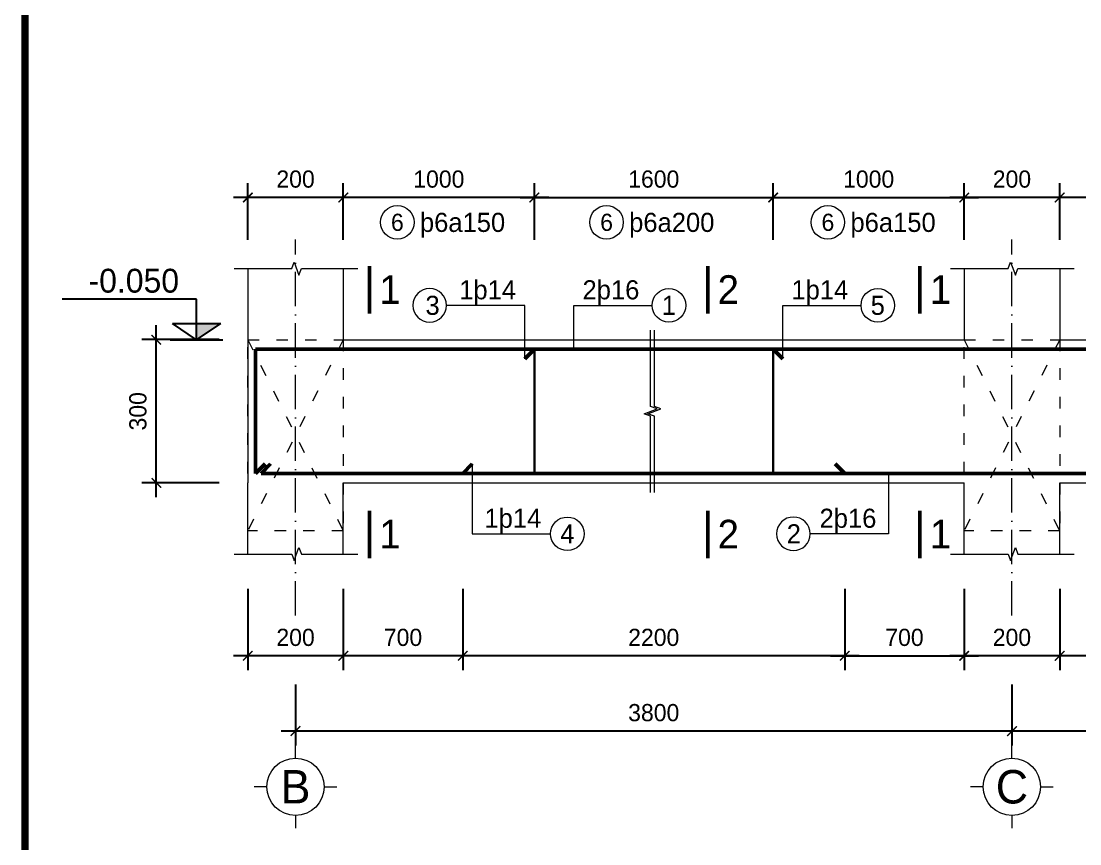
# Model space of a CAD drawing. Header units: inches. Extents: x 566748 to 757280, y 592180 to 740680.
# Drawn here: x 610508 to 621592, y 692711 to 701323 of the extents above; entities that cross this region are included whole.
import ezdxf
from ezdxf.enums import TextEntityAlignment as Align

# ---------------------------------------------------------------- set-up
doc = ezdxf.new("R2010")
doc.units = ezdxf.units.IN
doc.header["$MEASUREMENT"] = 0
doc.linetypes.add('ACAD_ISO03W100', pattern=[30, 12, -18])
doc.linetypes.add('ACAD_ISO10W100', pattern=[18, 12, -3, 0, -3])
doc.layers.add('LAYER7', color=7, linetype='Continuous')
doc.layers.add('TEXT', color=4, linetype='Continuous')
for name, color, linetype, lineweight in [('NET CB', 2, 'Continuous', 20), ('NET GHI CHU', 7, 'Continuous', 13), ('NET KICH THUOC', 9, 'Continuous', 13), ('NET THEP DAI', 3, 'Continuous', 30), ('NET THEP DOC', 1, 'Continuous', 50), ('NET TRUC', 8, 'ACAD_ISO10W100', 9)]:
    doc.layers.add(name, color=color, linetype=linetype, lineweight=lineweight)
doc.styles.add('A2', font='Fonts5.ttf', dxfattribs={"height": 600})
doc.styles.add('HELVE-KT', font='VHELVEN0.TTF')
doc.styles.add('ISO', font='Fonts5.ttf')
doc.styles.add('NHIEN', font='Fonts5.ttf', dxfattribs={"height": 0.2})
doc.styles.add('TEXT', font='Fonts5.ttf')
doc.styles.add('VNIHELVE', font='Fonts5.ttf', dxfattribs={"height": 180})
doc.dimstyles.new('M 1-20', dxfattribs={"dimscale": 100, "dimtxt": 2, "dimasz": 1, "dimexe": 1.5, "dimexo": 3, "dimgap": 1, "dimtad": 1, "dimdec": 0, "dimlfac": 0.2, "dimtxsty": 'VNIHELVE', "dimblk": 'ARCHTICK', "dimcen": 2.5, "dimdle": 1.5, "dimclrd": 256, "dimclre": 256, "dimclrt": 256, "dimadec": 0, "dimazin": 0, "dimtfac": 1, "dimtdec": 0, "dimtix": 1, "dimtmove": 0, "dimatfit": 3, "dimldrblk": 'ARCHTICK', "dimfxl": 7, "dimfxlon": 1, "dimarcsym": 1})

# ---------------------------------------------------------------- blocks, each defined once
blk = doc.blocks.new('_ArchTick')
at = {"color": 0, "linetype": 'ByBlock', "const_width": 0.15}
blk.add_lwpolyline([(-0.5, -0.5), (0.5, 0.5)], dxfattribs=at)
blk = doc.blocks.new('*D74')
at = {"layer": 'Defpoints', "color": 0}
for p in [(612881, 699477), (612881, 698733), (613881, 698733)]:
    blk.add_point(p, dxfattribs=at)
at = {"layer": 'NET KICH THUOC', "lineweight": -2}
for p, q in [((612881, 699033), (612881, 699627)), ((613881, 699033), (613881, 699627)), ((614031, 699477), (612731, 699477))]:
    blk.add_line(p, q, dxfattribs=at)
at = {"layer": 'NET KICH THUOC', "lineweight": -2, "xscale": 100, "yscale": 100, "zscale": 100, "rotation": 180}
blk.add_blockref('_ArchTick', (612881, 699477), dxfattribs=at)
at = {"layer": 'NET KICH THUOC', "lineweight": -2, "xscale": 100, "yscale": 100, "zscale": 100}
blk.add_blockref('_ArchTick', (613881, 699477), dxfattribs=at)
at = {"layer": 'NET KICH THUOC', "insert": (613381, 699669), "char_height": 180, "attachment_point": 5, "style": 'VNIHELVE'}
blk.add_mtext('200', dxfattribs=at)
blk = doc.blocks.new('*D75')
at = {"layer": 'Defpoints', "color": 0}
for p in [(612881, 695745), (613881, 695745), (612881, 694679)]:
    blk.add_point(p, dxfattribs=at)
at = {"layer": 'NET KICH THUOC', "lineweight": -2}
for p, q in [((612881, 695379), (612881, 694529)), ((613881, 695379), (613881, 694529)), ((614031, 694679), (612731, 694679))]:
    blk.add_line(p, q, dxfattribs=at)
at = {"layer": 'NET KICH THUOC', "lineweight": -2, "xscale": 100, "yscale": 100, "zscale": 100, "rotation": 180}
blk.add_blockref('_ArchTick', (612881, 694679), dxfattribs=at)
at = {"layer": 'NET KICH THUOC', "lineweight": -2, "xscale": 100, "yscale": 100, "zscale": 100}
blk.add_blockref('_ArchTick', (613881, 694679), dxfattribs=at)
at = {"layer": 'NET KICH THUOC', "insert": (613381, 694871), "char_height": 180, "attachment_point": 5, "style": 'VNIHELVE'}
blk.add_mtext('200', dxfattribs=at)
blk = doc.blocks.new('*D76')
at = {"layer": 'Defpoints', "color": 0}
for p in [(620381, 699477), (620381, 698733), (621381, 698733)]:
    blk.add_point(p, dxfattribs=at)
at = {"layer": 'NET KICH THUOC', "lineweight": -2}
for p, q in [((620381, 699033), (620381, 699627)), ((621381, 699033), (621381, 699627)), ((621531, 699477), (620231, 699477))]:
    blk.add_line(p, q, dxfattribs=at)
at = {"layer": 'NET KICH THUOC', "lineweight": -2, "xscale": 100, "yscale": 100, "zscale": 100, "rotation": 180}
blk.add_blockref('_ArchTick', (620381, 699477), dxfattribs=at)
at = {"layer": 'NET KICH THUOC', "lineweight": -2, "xscale": 100, "yscale": 100, "zscale": 100}
blk.add_blockref('_ArchTick', (621381, 699477), dxfattribs=at)
at = {"layer": 'NET KICH THUOC', "insert": (620881, 699669), "char_height": 180, "attachment_point": 5, "style": 'VNIHELVE'}
blk.add_mtext('200', dxfattribs=at)
blk = doc.blocks.new('*D77')
at = {"layer": 'Defpoints', "color": 0}
for p in [(613381, 694679), (620881, 694679), (613381, 693891)]:
    blk.add_point(p, dxfattribs=at)
at = {"layer": 'NET KICH THUOC', "lineweight": -2}
for p, q in [((613381, 694379), (613381, 693741)), ((620881, 694379), (620881, 693741)), ((621031, 693891), (613231, 693891))]:
    blk.add_line(p, q, dxfattribs=at)
at = {"layer": 'NET KICH THUOC', "lineweight": -2, "xscale": 100, "yscale": 100, "zscale": 100, "rotation": 180}
blk.add_blockref('_ArchTick', (613381, 693891), dxfattribs=at)
at = {"layer": 'NET KICH THUOC', "lineweight": -2, "xscale": 100, "yscale": 100, "zscale": 100}
blk.add_blockref('_ArchTick', (620881, 693891), dxfattribs=at)
at = {"layer": 'NET KICH THUOC', "insert": (617131, 694083), "char_height": 180, "attachment_point": 5, "style": 'VNIHELVE'}
blk.add_mtext('3800', dxfattribs=at)
blk = doc.blocks.new('*D78')
at = {"layer": 'Defpoints', "color": 0}
for p in [(620381, 695745), (621381, 695745), (620381, 694679)]:
    blk.add_point(p, dxfattribs=at)
at = {"layer": 'NET KICH THUOC', "lineweight": -2}
for p, q in [((620381, 695379), (620381, 694529)), ((621381, 695379), (621381, 694529)), ((621531, 694679), (620231, 694679))]:
    blk.add_line(p, q, dxfattribs=at)
at = {"layer": 'NET KICH THUOC', "lineweight": -2, "xscale": 100, "yscale": 100, "zscale": 100, "rotation": 180}
blk.add_blockref('_ArchTick', (620381, 694679), dxfattribs=at)
at = {"layer": 'NET KICH THUOC', "lineweight": -2, "xscale": 100, "yscale": 100, "zscale": 100}
blk.add_blockref('_ArchTick', (621381, 694679), dxfattribs=at)
at = {"layer": 'NET KICH THUOC', "insert": (620881, 694871), "char_height": 180, "attachment_point": 5, "style": 'VNIHELVE'}
blk.add_mtext('200', dxfattribs=at)
blk = doc.blocks.new('*D80')
at = {"layer": 'Defpoints', "color": 0}
for p in [(620881, 694679), (628381, 694679), (620881, 693891)]:
    blk.add_point(p, dxfattribs=at)
at = {"layer": 'NET KICH THUOC', "lineweight": -2}
for p, q in [((620881, 694379), (620881, 693741)), ((628381, 694379), (628381, 693741)), ((628531, 693891), (620731, 693891))]:
    blk.add_line(p, q, dxfattribs=at)
at = {"layer": 'NET KICH THUOC', "lineweight": -2, "xscale": 100, "yscale": 100, "zscale": 100, "rotation": 180}
blk.add_blockref('_ArchTick', (620881, 693891), dxfattribs=at)
at = {"layer": 'NET KICH THUOC', "lineweight": -2, "xscale": 100, "yscale": 100, "zscale": 100}
blk.add_blockref('_ArchTick', (628381, 693891), dxfattribs=at)
at = {"layer": 'NET KICH THUOC', "insert": (624631, 694083), "char_height": 180, "attachment_point": 5, "style": 'VNIHELVE'}
blk.add_mtext('3800', dxfattribs=at)
blk = doc.blocks.new('TRUC')
at = {"layer": 'NET GHI CHU'}
for p, q in [((-228.0773, -72.5415), (-228.0773, -72.4415)), ((-228.3023, -72.7665), (-228.4023, -72.7665)), ((-227.8523, -72.7665), (-227.7523, -72.7665)), ((-228.0773, -72.9915), (-228.0773, -73.0915))]:
    blk.add_line(p, q, dxfattribs=at)
blk.add_circle((-228.0773, -72.7665), 0.225, dxfattribs=at)
at = {"layer": 'NET GHI CHU', "style": 'HELVE-KT'}
blk.add_attdef('A', text='', height=0.3, dxfattribs=at).set_placement((-228.0773, -72.7665), align=Align.MIDDLE_CENTER)
blk = doc.blocks.new('*D85')
at = {"layer": 'Defpoints', "color": 0}
for p in [(620381, 699477), (620381, 698733), (621381, 698733)]:
    blk.add_point(p, dxfattribs=at)
at = {"layer": 'NET KICH THUOC', "lineweight": -2}
for p, q in [((620381, 699033), (620381, 699627)), ((621381, 699033), (621381, 699627)), ((621531, 699477), (620231, 699477))]:
    blk.add_line(p, q, dxfattribs=at)
at = {"layer": 'NET KICH THUOC', "lineweight": -2, "xscale": 100, "yscale": 100, "zscale": 100, "rotation": 180}
blk.add_blockref('_ArchTick', (620381, 699477), dxfattribs=at)
at = {"layer": 'NET KICH THUOC', "lineweight": -2, "xscale": 100, "yscale": 100, "zscale": 100}
blk.add_blockref('_ArchTick', (621381, 699477), dxfattribs=at)
at = {"layer": 'NET KICH THUOC', "insert": (620881, 699669), "char_height": 180, "attachment_point": 5, "style": 'VNIHELVE'}
blk.add_mtext('200', dxfattribs=at)
blk = doc.blocks.new('*D89')
at = {"layer": 'Defpoints', "color": 0}
for p in [(615131, 696589), (613881, 695379), (613881, 694679)]:
    blk.add_point(p, dxfattribs=at)
at = {"layer": 'NET KICH THUOC', "lineweight": -2}
for p, q in [((615131, 695379), (615131, 694529)), ((613881, 695079), (613881, 694529)), ((615281, 694679), (613731, 694679))]:
    blk.add_line(p, q, dxfattribs=at)
at = {"layer": 'NET KICH THUOC', "lineweight": -2, "xscale": 100, "yscale": 100, "zscale": 100, "rotation": 180}
blk.add_blockref('_ArchTick', (613881, 694679), dxfattribs=at)
at = {"layer": 'NET KICH THUOC', "lineweight": -2, "xscale": 100, "yscale": 100, "zscale": 100}
blk.add_blockref('_ArchTick', (615131, 694679), dxfattribs=at)
at = {"layer": 'NET KICH THUOC', "insert": (614506, 694871), "char_height": 180, "attachment_point": 5, "style": 'VNIHELVE'}
blk.add_mtext('700', dxfattribs=at)
blk = doc.blocks.new('*D96')
at = {"layer": 'Defpoints', "color": 0}
for p in [(621381, 699477), (621381, 698733), (623381, 698733)]:
    blk.add_point(p, dxfattribs=at)
at = {"layer": 'NET KICH THUOC', "lineweight": -2}
for p, q in [((621381, 699033), (621381, 699627)), ((623381, 699033), (623381, 699627)), ((623531, 699477), (621231, 699477))]:
    blk.add_line(p, q, dxfattribs=at)
at = {"layer": 'NET KICH THUOC', "lineweight": -2, "xscale": 100, "yscale": 100, "zscale": 100, "rotation": 180}
blk.add_blockref('_ArchTick', (621381, 699477), dxfattribs=at)
at = {"layer": 'NET KICH THUOC', "lineweight": -2, "xscale": 100, "yscale": 100, "zscale": 100}
blk.add_blockref('_ArchTick', (623381, 699477), dxfattribs=at)
at = {"layer": 'NET KICH THUOC', "insert": (622381, 699669), "char_height": 180, "attachment_point": 5, "style": 'VNIHELVE'}
blk.add_mtext('1000', dxfattribs=at)
blk = doc.blocks.new('DS THEP')
blk.add_circle((220, 0), 220)
at = {"style": 'A2'}
blk.add_attdef('ENTER', text='', height=250, dxfattribs=at).set_placement((220, 0), align=Align.MIDDLE_CENTER)
blk = doc.blocks.new('*D99')
at = {"layer": 'Defpoints', "color": 0}
for p in [(613881, 699477), (613881, 698733), (615881, 698733)]:
    blk.add_point(p, dxfattribs=at)
at = {"layer": 'NET KICH THUOC', "lineweight": -2}
for p, q in [((613881, 699033), (613881, 699627)), ((615881, 699033), (615881, 699627)), ((616031, 699477), (613731, 699477))]:
    blk.add_line(p, q, dxfattribs=at)
at = {"layer": 'NET KICH THUOC', "lineweight": -2, "xscale": 100, "yscale": 100, "zscale": 100, "rotation": 180}
blk.add_blockref('_ArchTick', (613881, 699477), dxfattribs=at)
at = {"layer": 'NET KICH THUOC', "lineweight": -2, "xscale": 100, "yscale": 100, "zscale": 100}
blk.add_blockref('_ArchTick', (615881, 699477), dxfattribs=at)
at = {"layer": 'NET KICH THUOC', "insert": (614881, 699669), "char_height": 180, "attachment_point": 5, "style": 'VNIHELVE'}
blk.add_mtext('1000', dxfattribs=at)
blk = doc.blocks.new('*D100')
at = {"layer": 'Defpoints', "color": 0}
for p in [(620381, 699477), (618381, 698733), (620381, 698733)]:
    blk.add_point(p, dxfattribs=at)
at = {"layer": 'NET KICH THUOC', "lineweight": -2}
for p, q in [((618381, 699033), (618381, 699627)), ((620381, 699033), (620381, 699627)), ((618231, 699477), (620531, 699477))]:
    blk.add_line(p, q, dxfattribs=at)
at = {"layer": 'NET KICH THUOC', "lineweight": -2, "xscale": 100, "yscale": 100, "zscale": 100, "rotation": 180}
blk.add_blockref('_ArchTick', (618381, 699477), dxfattribs=at)
at = {"layer": 'NET KICH THUOC', "lineweight": -2, "xscale": 100, "yscale": 100, "zscale": 100}
blk.add_blockref('_ArchTick', (620381, 699477), dxfattribs=at)
at = {"layer": 'NET KICH THUOC', "insert": (619381, 699669), "char_height": 180, "attachment_point": 5, "style": 'VNIHELVE'}
blk.add_mtext('1000', dxfattribs=at)
blk = doc.blocks.new('*D101')
at = {"layer": 'Defpoints', "color": 0}
for p in [(618381, 699477), (615881, 698733), (618381, 698733)]:
    blk.add_point(p, dxfattribs=at)
at = {"layer": 'NET KICH THUOC', "lineweight": -2}
for p, q in [((615881, 699033), (615881, 699627)), ((618381, 699033), (618381, 699627)), ((615731, 699477), (618531, 699477))]:
    blk.add_line(p, q, dxfattribs=at)
at = {"layer": 'NET KICH THUOC', "lineweight": -2, "xscale": 100, "yscale": 100, "zscale": 100, "rotation": 180}
blk.add_blockref('_ArchTick', (615881, 699477), dxfattribs=at)
at = {"layer": 'NET KICH THUOC', "lineweight": -2, "xscale": 100, "yscale": 100, "zscale": 100}
blk.add_blockref('_ArchTick', (618381, 699477), dxfattribs=at)
at = {"layer": 'NET KICH THUOC', "insert": (617131, 699669), "char_height": 180, "attachment_point": 5, "style": 'VNIHELVE'}
blk.add_mtext('1600', dxfattribs=at)
blk = doc.blocks.new('MCD')
at = {"layer": 'NET GHI CHU'}
blk.add_lwpolyline([(0, 667, 50, 50, 0), (0, 0, 0, 0, 0)], format="xyseb", dxfattribs=at)
at = {"layer": 'TEXT', "linetype": 'ACAD_ISO03W100', "style": 'TEXT'}
blk.add_attdef('MCD', (139, 128), '', height=400, dxfattribs=at)
blk = doc.blocks.new('CT P')
at = {"color": 7}
for p, q in [((0, 423), (1406, 423)), ((0, 0), (0, 423)), ((0, 0), (-253, 168)), ((253, 168), (-253, 168)), ((0, 0), (253, 168))]:
    blk.add_line(p, q, dxfattribs=at)
at = {"color": 8}
blk.add_line((276, 0), (-276, 0), dxfattribs=at)
at = {"color": 7}
blk.add_solid([(0, 0), (-253, 168), (0, 168)], dxfattribs=at)
at = {"color": 7, "style": 'TEXT', "flags": 4}
blk.add_attdef('CODE', (258, 492), '', height=250, dxfattribs=at)
blk = doc.blocks.new('*D102')
at = {"layer": 'Defpoints', "color": 0}
for p in [(611923, 697989), (612881, 697989), (612881, 696489)]:
    blk.add_point(p, dxfattribs=at)
at = {"layer": 'NET KICH THUOC', "lineweight": -2}
for p, q in [((611923, 696339), (611923, 698139)), ((612581, 697989), (611773, 697989)), ((612581, 696489), (611773, 696489))]:
    blk.add_line(p, q, dxfattribs=at)
at = {"layer": 'NET KICH THUOC', "lineweight": -2, "xscale": 100, "yscale": 100, "zscale": 100}
for p, rotation in [((611923, 697989), 90), ((611923, 696489), 270)]:
    blk.add_blockref('_ArchTick', p, dxfattribs=dict(at, rotation=rotation))
at = {"layer": 'NET KICH THUOC', "insert": (611731, 697239), "char_height": 180, "attachment_point": 5, "rotation": 90, "style": 'VNIHELVE'}
blk.add_mtext('300', dxfattribs=at)
blk = doc.blocks.new('*D63')
at = {"layer": 'Defpoints', "color": 0}
for p in [(619131, 696589), (620381, 695379), (620381, 694679)]:
    blk.add_point(p, dxfattribs=at)
at = {"layer": 'NET KICH THUOC', "lineweight": -2}
for p, q in [((619131, 695379), (619131, 694529)), ((620381, 695079), (620381, 694529)), ((618981, 694679), (620531, 694679))]:
    blk.add_line(p, q, dxfattribs=at)
at = {"layer": 'NET KICH THUOC', "lineweight": -2, "xscale": 100, "yscale": 100, "zscale": 100, "rotation": 180}
blk.add_blockref('_ArchTick', (619131, 694679), dxfattribs=at)
at = {"layer": 'NET KICH THUOC', "lineweight": -2, "xscale": 100, "yscale": 100, "zscale": 100}
blk.add_blockref('_ArchTick', (620381, 694679), dxfattribs=at)
at = {"layer": 'NET KICH THUOC', "insert": (619756, 694871), "char_height": 180, "attachment_point": 5, "style": 'VNIHELVE'}
blk.add_mtext('700', dxfattribs=at)
blk = doc.blocks.new('*D64')
at = {"layer": 'Defpoints', "color": 0}
for p in [(619131, 696589), (615131, 695379), (615131, 694679)]:
    blk.add_point(p, dxfattribs=at)
at = {"layer": 'NET KICH THUOC', "lineweight": -2}
for p, q in [((619131, 695379), (619131, 694529)), ((615131, 695079), (615131, 694529)), ((619281, 694679), (614981, 694679))]:
    blk.add_line(p, q, dxfattribs=at)
at = {"layer": 'NET KICH THUOC', "lineweight": -2, "xscale": 100, "yscale": 100, "zscale": 100, "rotation": 180}
blk.add_blockref('_ArchTick', (615131, 694679), dxfattribs=at)
at = {"layer": 'NET KICH THUOC', "lineweight": -2, "xscale": 100, "yscale": 100, "zscale": 100}
blk.add_blockref('_ArchTick', (619131, 694679), dxfattribs=at)
at = {"layer": 'NET KICH THUOC', "insert": (617131, 694871), "char_height": 180, "attachment_point": 5, "style": 'VNIHELVE'}
blk.add_mtext('2200', dxfattribs=at)
blk = doc.blocks.new('*D66')
at = {"layer": 'Defpoints', "color": 0}
for p in [(622631, 696589), (621381, 695379), (621381, 694679)]:
    blk.add_point(p, dxfattribs=at)
at = {"layer": 'NET KICH THUOC', "lineweight": -2}
for p, q in [((622631, 695379), (622631, 694529)), ((621381, 695079), (621381, 694529)), ((622781, 694679), (621231, 694679))]:
    blk.add_line(p, q, dxfattribs=at)
at = {"layer": 'NET KICH THUOC', "lineweight": -2, "xscale": 100, "yscale": 100, "zscale": 100, "rotation": 180}
blk.add_blockref('_ArchTick', (621381, 694679), dxfattribs=at)
at = {"layer": 'NET KICH THUOC', "lineweight": -2, "xscale": 100, "yscale": 100, "zscale": 100}
blk.add_blockref('_ArchTick', (622631, 694679), dxfattribs=at)
at = {"layer": 'NET KICH THUOC', "insert": (622006, 694871), "char_height": 180, "attachment_point": 5, "style": 'VNIHELVE'}
blk.add_mtext('700', dxfattribs=at)

msp = doc.modelspace()

# ---------------------------------------------------------------- linework, layer by layer
at = {"layer": 'LAYER7', "linetype": 'Continuous', "const_width": 80}
msp.add_lwpolyline([(649748.3, 710017.8), (610548.3, 710017.8), (610548.3, 682242.9), (649748.3, 682242.9)], close=True, dxfattribs=at)
at = {"layer": 'NET CB', "ltscale": 800}
for points in [[(612880.9, 698732.8), (612880.9, 697988.8)], [(613880.9, 698732.8), (613880.9, 697988.8)], [(620380.9, 698732.8), (620380.9, 697988.8)], [(621380.9, 698732.8), (621380.9, 697988.8)], [(612880.9, 697988.8), (612880.9, 696488.8), (612880.9, 696488.8)], [(613880.9, 697988.8), (620380.9, 697988.8)], [(621380.9, 697988.8), (627880.9, 697988.8)], [(612880.9, 695744.8), (612880.9, 696488.8)], [(613880.9, 696488.8), (620380.9, 696488.8)], [(613880.9, 695744.8), (613880.9, 696488.8)], [(620380.9, 695744.8), (620380.9, 696488.8)], [(621380.9, 696488.8), (627880.9, 696488.8)], [(621380.9, 695744.8), (621380.9, 696488.8)]]:
    msp.add_lwpolyline(points, dxfattribs=at)
at = {"layer": 'NET GHI CHU'}
for points in [[(612737, 698732.8), (613341.6, 698732.8), (613366.6, 698801.5), (613416.6, 698664.1), (613441.6, 698732.8), (614032.9, 698732.8)], [(620237, 698732.8), (620841.6, 698732.8), (620866.6, 698801.5), (620916.6, 698664.1), (620941.6, 698732.8), (621532.9, 698732.8)], [(612737, 695744.8), (613341.6, 695744.8), (613366.6, 695676.1), (613416.6, 695813.4), (613441.6, 695744.8), (614032.9, 695744.8)], [(620237, 695744.8), (620841.6, 695744.8), (620866.6, 695676.1), (620916.6, 695813.4), (620941.6, 695744.8), (621532.9, 695744.8)]]:
    msp.add_lwpolyline(points, dxfattribs=at)
at = {"layer": 'NET GHI CHU', "color": 7}
for points in [[(615780.9, 697788.8), (615780.9, 698348.3), (614960.8, 698348.3)], [(616293.9, 697888.8), (616293.9, 698348.3), (617114, 698348.3)], [(618480.9, 697788.8), (618480.9, 698348.3), (619300.9, 698348.3)], [(615230.9, 696688.8), (615230.9, 695956.3), (616050.9, 695956.3)], [(619589.4, 696588.8), (619589.4, 695956.3), (618769.3, 695956.3)]]:
    msp.add_lwpolyline(points, dxfattribs=at)
at = {"layer": 'NET GHI CHU', "linetype": 'Continuous'}
for points in [[(617097.9, 696388.8), (617097.9, 697188.8), (617029.2, 697213.8), (617166.5, 697263.8), (617097.9, 697288.8), (617097.9, 698088.8)], [(617137.9, 696388.8), (617137.9, 697188.8), (617069.2, 697213.8), (617206.5, 697263.8), (617137.9, 697288.8), (617137.9, 698088.8)]]:
    msp.add_lwpolyline(points, dxfattribs=at)
at = {"layer": 'NET GHI CHU', "linetype": 'ACAD_ISO03W100', "ltscale": 10}
for points in [[(613880.9, 695988.8), (612880.9, 695988.8), (612880.9, 697988.8), (613880.9, 697988.8)], [(621380.9, 695988.8), (620380.9, 695988.8), (620380.9, 697988.8), (621380.9, 697988.8)]]:
    msp.add_lwpolyline(points, close=True, dxfattribs=at)
for points in [[(612880.9, 697988.8), (613880.9, 695988.8)], [(613880.9, 697988.8), (612880.9, 695988.8)], [(620380.9, 697988.8), (621380.9, 695988.8)], [(621380.9, 697988.8), (620380.9, 695988.8)]]:
    msp.add_lwpolyline(points, dxfattribs=at)
at = {"layer": 'NET THEP DAI'}
for p, q in [((615880.9, 696588.8), (615880.9, 697888.8)), ((618380.9, 696588.8), (618380.9, 697888.8))]:
    msp.add_line(p, q, dxfattribs=at)
at = {"layer": 'NET THEP DOC'}
for p, q in [((612963.2, 696588.8), (612963.2, 697888.8)), ((643742.9, 696588.8), (613019.4, 696588.8))]:
    msp.add_line(p, q, dxfattribs=at)
for points in [[(643798.6, 697888.8), (612963.2, 697888.8)], [(615780.9, 697788.8), (615880.9, 697888.8)], [(618480.9, 697788.8), (618380.9, 697888.8)], [(612963.2, 696588.8), (613063.2, 696688.8)], [(613019.4, 696588.8), (613119.4, 696688.8)], [(615130.9, 696588.8), (615230.9, 696688.8)], [(619130.9, 696588.8), (619030.9, 696688.8)]]:
    msp.add_lwpolyline(points, dxfattribs=at)
at = {"layer": 'NET TRUC', "linetype": 'ACAD_ISO10W100', "ltscale": 30}
for points in [[(613380.9, 695099.6), (613380.9, 699037.9)], [(620880.9, 695099.6), (620880.9, 699037.9)]]:
    msp.add_lwpolyline(points, dxfattribs=at)

# ---------------------------------------------------------------- block references
at = {"layer": 'NET GHI CHU', "color": 7}
ref = msp.add_blockref('DS THEP', (614270, 699217.5), dxfattribs=dict(at, xscale=0.8000000000465661, yscale=0.8000000000465661, zscale=0.8000000000465661))
ref.add_attrib('ENTER', '6', dxfattribs={"layer": '0', "height": 180, "style": 'ISO'}).set_placement((614446.6, 699217.5), align=Align.MIDDLE_CENTER)
ref = msp.add_blockref('DS THEP', (616460.5, 699217.5), dxfattribs=dict(at, xscale=0.8000000000465661, yscale=0.8000000000465661, zscale=0.8000000000465661))
ref.add_attrib('ENTER', '6', dxfattribs={"layer": '0', "height": 180, "style": 'ISO'}).set_placement((616637.1, 699217.5), align=Align.MIDDLE_CENTER)
ref = msp.add_blockref('DS THEP', (618777.5, 699217.5), dxfattribs=dict(at, xscale=0.8000000000465661, yscale=0.8000000000465661, zscale=0.8000000000465661))
ref.add_attrib('ENTER', '6', dxfattribs={"layer": '0', "height": 180, "style": 'ISO'}).set_placement((618954.1, 699217.5), align=Align.MIDDLE_CENTER)
ref = msp.add_blockref('DS THEP', (614960.8, 698348.3), dxfattribs=dict(at, xscale=-0.8000000000465661, yscale=0.8000000000465661, zscale=0.8000000000465661))
ref.add_attrib('ENTER', '3', dxfattribs={"layer": '0', "height": 200, "style": 'ISO'}).set_placement((614815.5, 698348.3), align=Align.MIDDLE_CENTER)
ref = msp.add_blockref('DS THEP', (617114, 698348.3), dxfattribs=dict(at, xscale=0.8000000000465661, yscale=0.8000000000465661, zscale=0.8000000000465661))
ref.add_attrib('ENTER', '1', dxfattribs={"layer": '0', "height": 200, "style": 'ISO'}).set_placement((617289.7, 698348.3), align=Align.MIDDLE_CENTER)
ref = msp.add_blockref('DS THEP', (619300.9, 698348.3), dxfattribs=dict(at, xscale=0.8000000000465661, yscale=0.8000000000465661, zscale=0.8000000000465661))
ref.add_attrib('ENTER', '5', dxfattribs={"layer": '0', "height": 200, "style": 'ISO'}).set_placement((619476.6, 698348.3), align=Align.MIDDLE_CENTER)
ref = msp.add_blockref('DS THEP', (616050.9, 695956.3), dxfattribs=dict(at, xscale=0.8000000000465661, yscale=0.8000000000465661, zscale=0.8000000000465661))
ref.add_attrib('ENTER', '4', dxfattribs={"layer": '0', "height": 200, "style": 'ISO'}).set_placement((616226.6, 695956.3), align=Align.MIDDLE_CENTER)
ref = msp.add_blockref('DS THEP', (618769.3, 695956.3), dxfattribs=dict(at, xscale=-0.8000000000465661, yscale=0.8000000000465661, zscale=0.8000000000465661))
ref.add_attrib('ENTER', '2', dxfattribs={"layer": '0', "height": 200, "style": 'ISO'}).set_placement((618597.4, 695956.3), align=Align.MIDDLE_CENTER)
at = {"layer": 'TEXT'}
ref = msp.add_blockref('CT P', (612345.1, 697988.8), dxfattribs=dict(at, xscale=-1))
ref.add_attrib('CODE', '-0.050', (611213.4, 698481.2), dxfattribs={"layer": '0', "color": 7, "height": 250, "style": 'TEXT', "flags": 4})
ref = msp.add_blockref('MCD', (614154, 698759.7), dxfattribs=dict(at, xscale=-0.75, yscale=0.75, zscale=0.75, rotation=180))
ref.add_attrib('MCD', '1', (614258, 698363.4), dxfattribs={"linetype": 'ACAD_ISO03W100', "height": 300, "style": 'VNIHELVE'})
ref = msp.add_blockref('MCD', (617696, 698759.7), dxfattribs=dict(at, xscale=-0.75, yscale=0.75, zscale=0.75, rotation=180))
ref.add_attrib('MCD', '2', (617800, 698363.4), dxfattribs={"linetype": 'ACAD_ISO03W100', "height": 300, "style": 'VNIHELVE'})
ref = msp.add_blockref('MCD', (619917.5, 698759.7), dxfattribs=dict(at, xscale=-0.75, yscale=0.75, zscale=0.75, rotation=180))
ref.add_attrib('MCD', '1', (620021.5, 698363.4), dxfattribs={"linetype": 'ACAD_ISO03W100', "height": 300, "style": 'VNIHELVE'})
ref = msp.add_blockref('MCD', (614154, 696199.2), dxfattribs=dict(at, xscale=-0.75, yscale=0.75, zscale=0.75, rotation=180))
ref.add_attrib('MCD', '1', (614258, 695802.9), dxfattribs={"linetype": 'ACAD_ISO03W100', "height": 300, "style": 'VNIHELVE'})
ref = msp.add_blockref('MCD', (617696, 696199.2), dxfattribs=dict(at, xscale=-0.75, yscale=0.75, zscale=0.75, rotation=180))
ref.add_attrib('MCD', '2', (617800, 695802.9), dxfattribs={"linetype": 'ACAD_ISO03W100', "height": 300, "style": 'VNIHELVE'})
ref = msp.add_blockref('MCD', (619917.5, 696199.2), dxfattribs=dict(at, xscale=-0.75, yscale=0.75, zscale=0.75, rotation=180))
ref.add_attrib('MCD', '1', (620021.5, 695802.9), dxfattribs={"linetype": 'ACAD_ISO03W100', "height": 300, "style": 'VNIHELVE'})
at = {"layer": 'TEXT', "linetype": 'Continuous', "ltscale": 0.08}
ref = msp.add_blockref('TRUC', (917483.9, 790330.2), dxfattribs=dict(at, xscale=1333.33333337307, yscale=1333.333333343267, zscale=1333.333333333333))
ref.add_attrib('A', 'B', dxfattribs={"layer": '0', "height": 350, "style": 'NHIEN'}).set_placement((613380.9, 693308.1), align=Align.MIDDLE_CENTER)
ref = msp.add_blockref('TRUC', (924983.9, 790330.2), dxfattribs=dict(at, xscale=1333.33333337307, yscale=1333.333333343267, zscale=1333.333333333333))
ref.add_attrib('A', 'C', dxfattribs={"layer": '0', "height": 350, "style": 'NHIEN'}).set_placement((620880.9, 693308.1), align=Align.MIDDLE_CENTER)

# ---------------------------------------------------------------- texts
at = {"layer": 'TEXT', "char_height": 200, "width": 866.506, "style": 'VNIHELVE'}
for s, insert, attachment_point in [('þ6a150', (614683.1, 699316.8), 1), ('þ6a200', (616873.6, 699316.8), 1), ('þ6a150', (619190.6, 699316.8), 1), ('1þ14', (615094.4, 698611), 1), ('2þ16', (616980.4, 698611), 3), ('1þ14', (619167.3, 698611), 3), ('1þ14', (615953.3, 696219.1), 3), ('2þ16', (618866.9, 696219.1), 1)]:
    msp.add_mtext(s, dxfattribs=dict(at, insert=insert, attachment_point=attachment_point))

# ---------------------------------------------------------------- dimensions: what is measured, and where the dimension line sits
at = {"layer": 'NET KICH THUOC'}
for base, p1, p2, text, picture, middle in [((612880.9, 699477.1), (613880.9, 698732.8), (612880.9, 698732.8), '200', '*D74', (613380.9, 699669.1)), ((613880.9, 699477.1), (615880.9, 698732.8), (613880.9, 698732.8), '1000', '*D99', (614880.9, 699669.1)), ((620380.9, 699477.1), (621380.9, 698732.8), (620380.9, 698732.8), '200', '*D76', (620880.9, 699669.1)), ((620380.9, 699477.1), (621380.9, 698732.8), (620380.9, 698732.8), '200', '*D85', (620880.9, 699669.1)), ((621380.9, 699477.1), (623380.9, 698732.8), (621380.9, 698732.8), '1000', '*D96', (622380.9, 699669.1)), ((613880.9, 694679.4), (615130.9, 696588.8), (613880.9, 695379.4), '700', '*D89', (614505.9, 694871.3)), ((615130.9, 694679.4), (619130.9, 696588.8), (615130.9, 695379.4), '2200', '*D64', (617130.9, 694871.3)), ((621380.9, 694679.4), (622630.9, 696588.8), (621380.9, 695379.4), '700', '*D66', (622005.9, 694871.3)), ((613380.9, 693891.5), (620880.9, 694679.4), (613380.9, 694679.4), '3800', '*D77', (617130.9, 694083.4)), ((620880.9, 693891.5), (628380.9, 694679.4), (620880.9, 694679.4), '3800', '*D80', (624630.9, 694083.4))]:
    dim = msp.add_linear_dim(base=base, p1=p1, p2=p2, angle=180, text=text, dimstyle='M 1-20', dxfattribs=at)
    dim.commit()
    dim.dimension.update_dxf_attribs({"geometry": picture, "text_midpoint": middle})
for base, p1, p2, text, picture, middle in [((618380.9, 699477.1), (615880.9, 698732.8), (618380.9, 698732.8), '1600', '*D101', (617130.9, 699669.1)), ((620380.9, 699477.1), (618380.9, 698732.8), (620380.9, 698732.8), '1000', '*D100', (619380.9, 699669.1)), ((620380.9, 694679.4), (619130.9, 696588.8), (620380.9, 695379.4), '700', '*D63', (619755.9, 694871.3))]:
    dim = msp.add_linear_dim(base=base, p1=p1, p2=p2, text=text, dimstyle='M 1-20', dxfattribs=at)
    dim.commit()
    dim.dimension.update_dxf_attribs({"geometry": picture, "text_midpoint": middle})
for base, p1, p2, angle, picture, middle in [((611923.3, 697988.8), (612880.9, 696488.8), (612880.9, 697988.8), 90, '*D102', (611731.4, 697238.8)), ((612880.9, 694679.4), (613880.9, 695744.8), (612880.9, 695744.8), 180, '*D75', (613380.9, 694871.3)), ((620380.9, 694679.4), (621380.9, 695744.8), (620380.9, 695744.8), 180, '*D78', (620880.9, 694871.3))]:
    dim = msp.add_linear_dim(base=base, p1=p1, p2=p2, angle=angle, dimstyle='M 1-20', dxfattribs=at)
    dim.commit()
    dim.dimension.update_dxf_attribs({"geometry": picture, "text_midpoint": middle})

doc.saveas('drawing.dxf')
